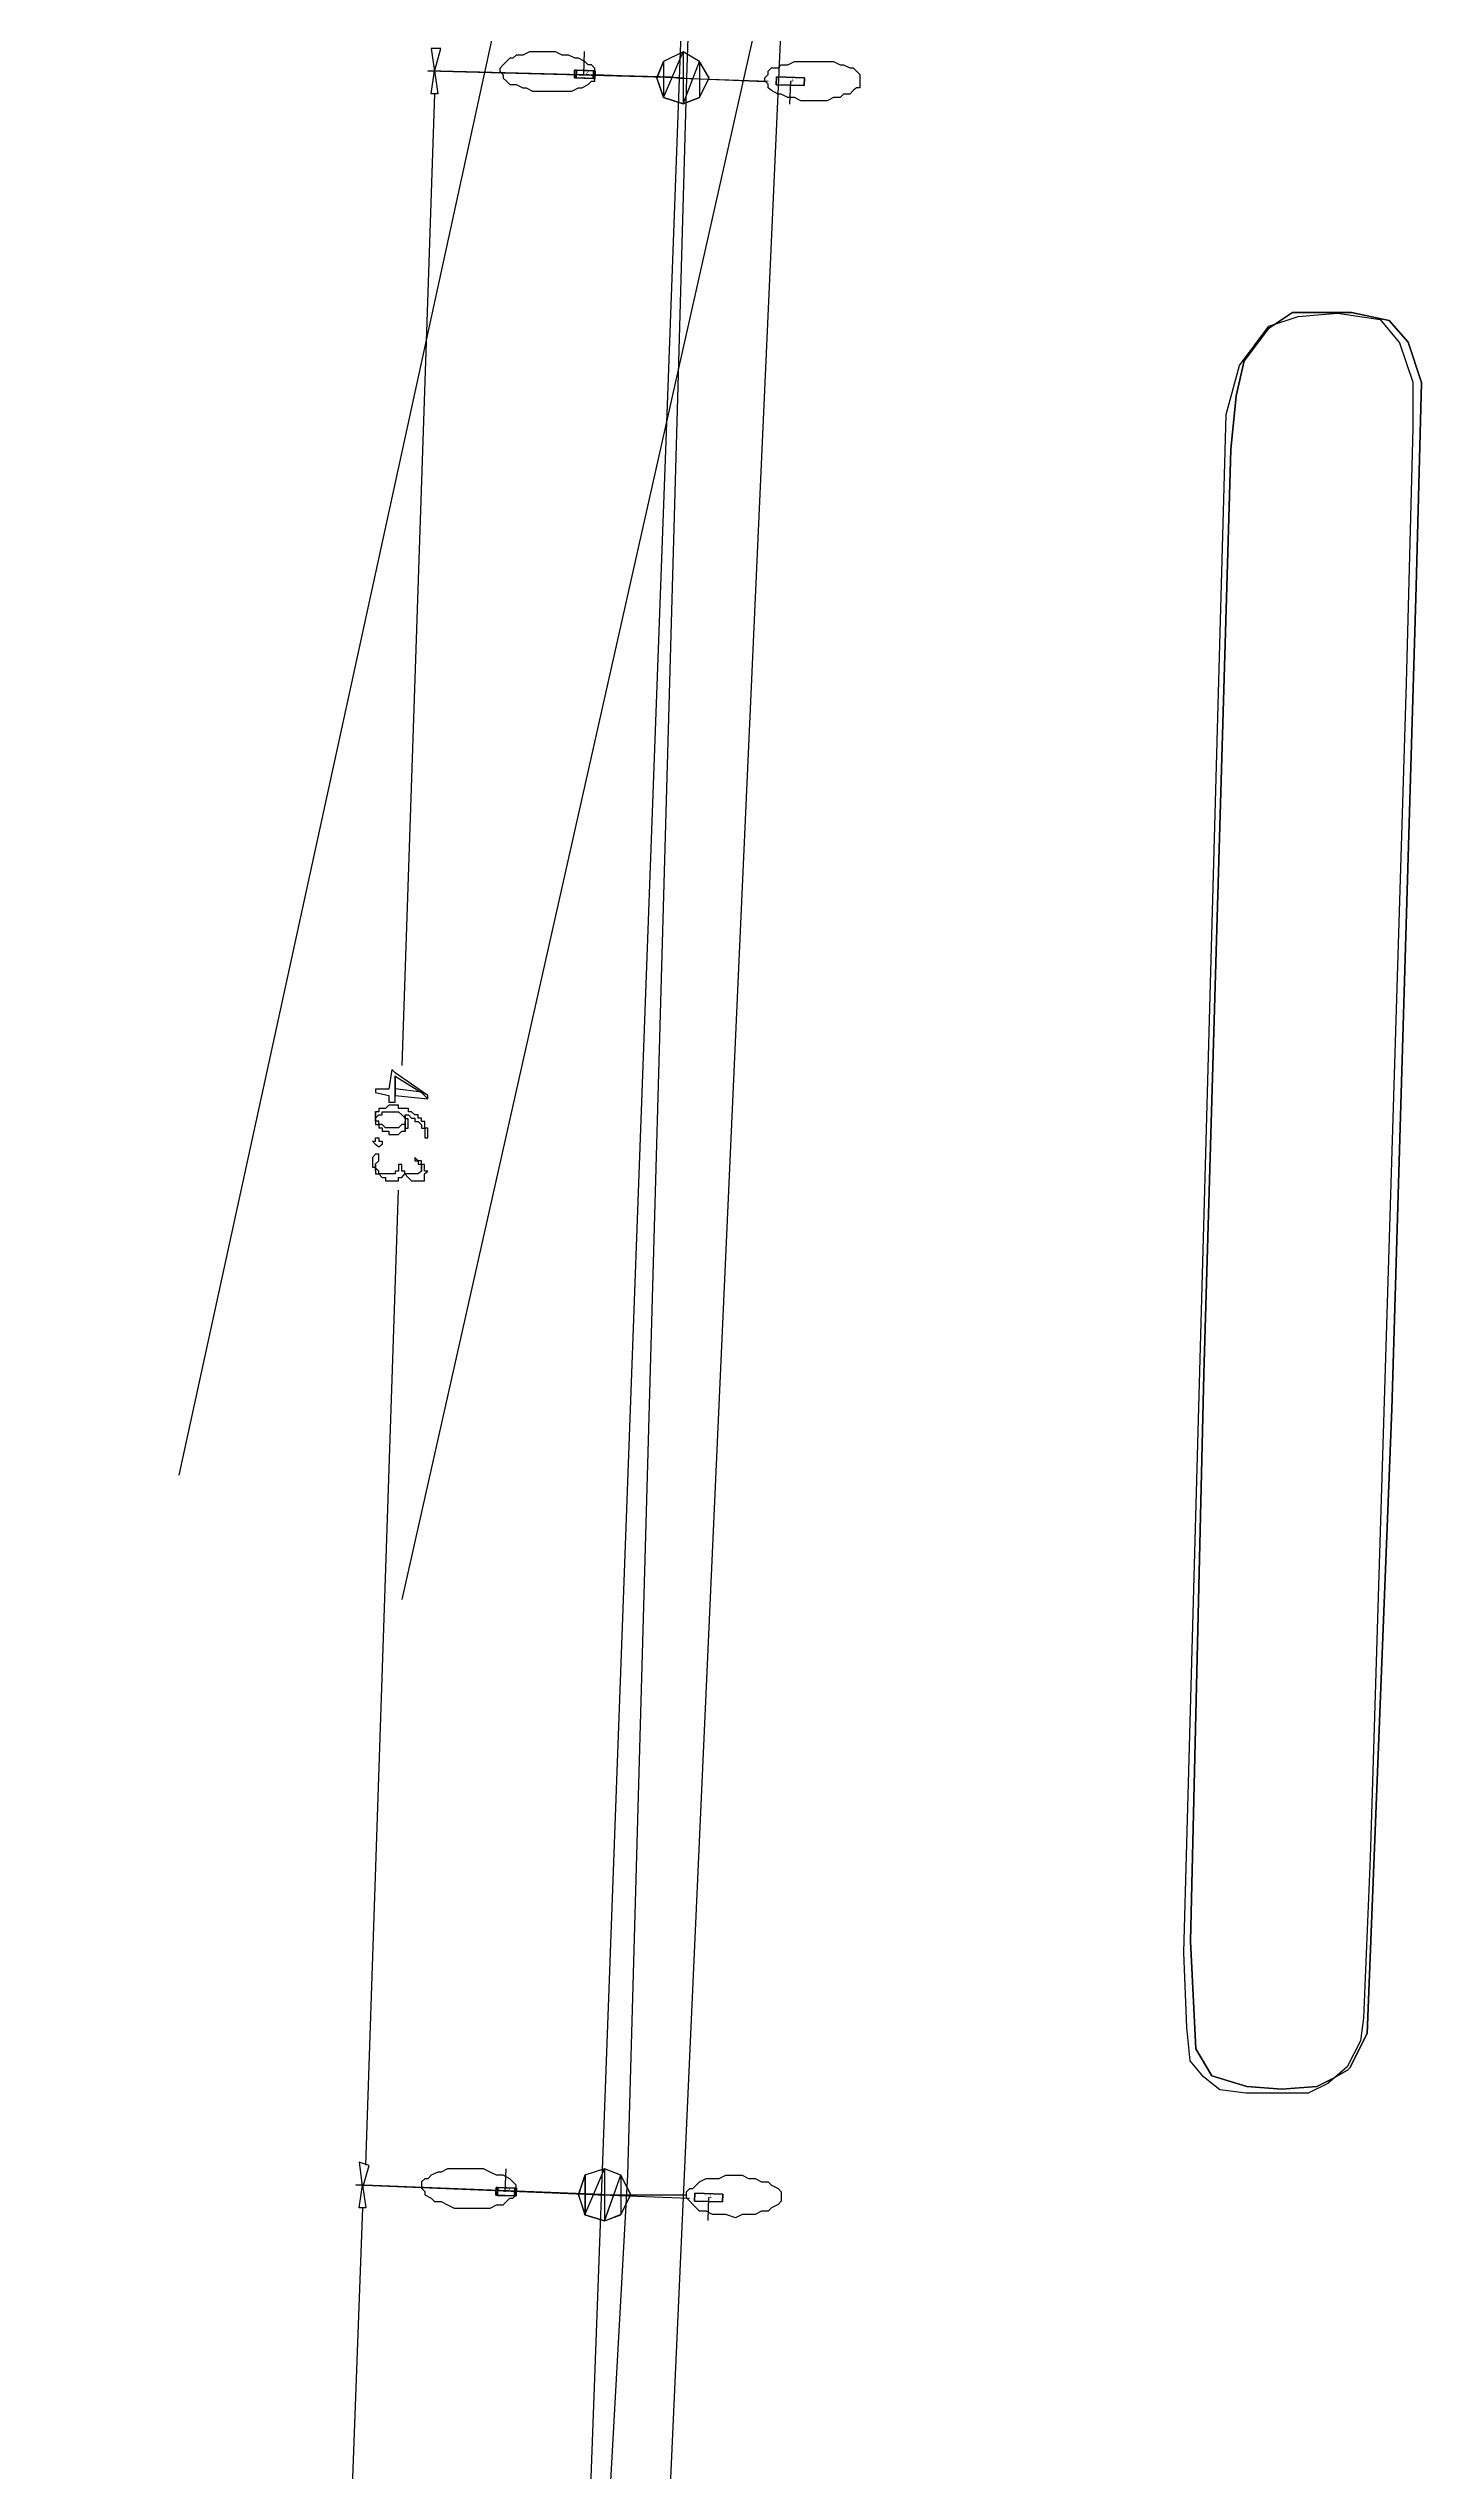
# Model space of a CAD drawing. Extents: x 212106 to 638151, y -1311344 to 1260505.
# Drawn here: x 289176 to 319154, y 110077 to 162970 of the extents above; entities that cross this region are included whole.
import ezdxf

# ---------------------------------------------------------------- set-up
doc = ezdxf.new("R2010")
doc.units = 0
doc.header["$MEASUREMENT"] = 0
for name, color, linetype in [('at_Entity', 7, 'Continuous'), ('DLXLUM01', 3, 'Continuous'), ('DLXLUM02', 6, 'Continuous'), ('DLXLUMEX', 2, 'Continuous'), ('DLXSCENE', 7, 'Continuous')]:
    doc.layers.add(name, color=color, linetype=linetype)

# ---------------------------------------------------------------- blocks, each defined once
blk = doc.blocks.new('*U130')
for p, q in [((-302, 95), (-308, -75)), ((-302, 95), (-308, -75)), ((-308, -75), (-302, 95)), ((-308, -75), (-302, 95)), ((308, 75), (-302, 95)), ((-302, 95), (-302, 95)), ((-302, 95), (308, 75)), ((308, 75), (-302, 95)), ((-302, 95), (-302, 95)), ((-302, 95), (308, 75)), ((302, -95), (308, 75)), ((302, -95), (308, 75)), ((308, 75), (302, -95)), ((308, 75), (302, -95)), ((308, 75), (308, 75)), ((308, 75), (308, 75)), ((-308, -75), (302, -95)), ((-308, -75), (302, -95)), ((302, -95), (-308, -75)), ((-308, -75), (-308, -75)), ((-308, -75), (-308, -75)), ((302, -95), (-308, -75)), ((302, -95), (302, -95)), ((302, -95), (302, -95))]:
    blk.add_line(p, q)
at = {"color": 1}
blk.add_line((0, 0), (-16, -500), dxfattribs=at)
at = {"layer": 'DLXLUMEX', "color": 7}
blk.add_text('1', height=100, dxfattribs=at).set_placement((0, 0))
blk = doc.blocks.new('*U131')
for p, q in [((-241, 93), (-246, -77)), ((-246, -77), (-241, 93)), ((-201, 92), (-241, 93)), ((168, 79), (-241, 93)), ((-241, 93), (-201, 92)), ((-241, 93), (168, 79)), ((-201, 92), (-207, -78)), ((-207, -78), (-201, 92)), ((207, 78), (-201, 92)), ((-201, 92), (207, 78)), ((162, -91), (168, 79)), ((168, 79), (162, -91)), ((207, 78), (168, 79)), ((168, 79), (207, 78)), ((201, -92), (207, 78)), ((207, 78), (201, -92)), ((-246, -77), (162, -91)), ((-207, -78), (-246, -77)), ((-246, -77), (-207, -78)), ((162, -91), (-246, -77)), ((-207, -78), (201, -92)), ((201, -92), (-207, -78)), ((162, -91), (201, -92)), ((201, -92), (162, -91))]:
    blk.add_line(p, q)
at = {"color": 1}
blk.add_line((-39, 1), (-22, 501), dxfattribs=at)
at = {"layer": 'DLXLUMEX', "color": 7}
blk.add_text('2', height=100, dxfattribs=at).set_placement((0, 0))
blk = doc.blocks.new('*U133')
for p, q in [((-302, 95), (-308, -75)), ((-308, -75), (-302, 95)), ((-302, 95), (-308, -75)), ((-308, -75), (-302, 95)), ((308, 75), (-302, 95)), ((-302, 95), (-302, 95)), ((-302, 95), (308, 75)), ((308, 75), (-302, 95)), ((-302, 95), (-302, 95)), ((-302, 95), (308, 75)), ((302, -95), (308, 75)), ((308, 75), (302, -95)), ((302, -95), (308, 75)), ((308, 75), (302, -95)), ((308, 75), (308, 75)), ((308, 75), (308, 75)), ((-308, -75), (302, -95)), ((302, -95), (-308, -75)), ((-308, -75), (-308, -75)), ((-308, -75), (302, -95)), ((-308, -75), (-308, -75)), ((302, -95), (-308, -75)), ((302, -95), (302, -95)), ((302, -95), (302, -95))]:
    blk.add_line(p, q)
at = {"color": 1}
blk.add_line((0, 0), (-16, -500), dxfattribs=at)
at = {"layer": 'DLXLUMEX', "color": 7}
blk.add_text('1', height=100, dxfattribs=at).set_placement((0, 0))
blk = doc.blocks.new('*U134')
for p, q in [((-241, 93), (-246, -77)), ((-246, -77), (-241, 93)), ((-201, 92), (-241, 93)), ((168, 79), (-241, 93)), ((-241, 93), (-201, 92)), ((-241, 93), (168, 79)), ((-201, 92), (-207, -78)), ((-207, -78), (-201, 92)), ((207, 78), (-201, 92)), ((-201, 92), (207, 78)), ((162, -91), (168, 79)), ((168, 79), (162, -91)), ((207, 78), (168, 79)), ((168, 79), (207, 78)), ((201, -92), (207, 78)), ((207, 78), (201, -92)), ((-246, -77), (162, -91)), ((-207, -78), (-246, -77)), ((-246, -77), (-207, -78)), ((162, -91), (-246, -77)), ((-207, -78), (201, -92)), ((201, -92), (-207, -78)), ((162, -91), (201, -92)), ((201, -92), (162, -91))]:
    blk.add_line(p, q)
at = {"color": 1}
blk.add_line((-39, 1), (-22, 501), dxfattribs=at)
at = {"layer": 'DLXLUMEX', "color": 7}
blk.add_text('2', height=100, dxfattribs=at).set_placement((0, 0))
blk = doc.blocks.new('*U97')
for p, q in [((-53253, 178380), (-54825, 133734)), ((-54825, 133734), (-56111, 87948)), ((-42119, 128259), (-41591, 128611)), ((-41591, 128611), (-42119, 128259)), ((-41591, 128611), (-40300, 128611)), ((-40300, 128611), (-41591, 128611)), ((-40300, 128611), (-39478, 128435)), ((-39478, 128435), (-40300, 128611)), ((-42647, 127555), (-42119, 128259)), ((-42119, 128259), (-42647, 127555)), ((-39478, 128435), (-39068, 127966)), ((-39068, 127966), (-39478, 128435)), ((-42823, 126792), (-42647, 127555)), ((-42647, 127555), (-42823, 126792)), ((-39068, 127966), (-38774, 127086)), ((-38774, 127086), (-39068, 127966)), ((-38774, 127086), (-38892, 122627)), ((-38892, 122627), (-38774, 127086)), ((-42940, 125619), (-42823, 126792)), ((-42823, 126792), (-42940, 125619)), ((-43527, 105436), (-42940, 125619)), ((-42940, 125619), (-43527, 105436)), ((-38892, 122627), (-39420, 104673)), ((-39420, 104673), (-38892, 122627)), ((-43820, 93056), (-43527, 105436)), ((-43527, 105436), (-43820, 93056)), ((-39420, 104673), (-39965, 91043)), ((-39965, 91043), (-39420, 104673)), ((-43703, 90709), (-43820, 93056)), ((-43820, 93056), (-43703, 90709)), ((-39965, 91043), (-40341, 90292)), ((-40341, 90292), (-39965, 91043)), ((-43351, 90122), (-43703, 90709)), ((-43703, 90709), (-43351, 90122)), ((-42588, 89888), (-43351, 90122)), ((-43351, 90122), (-42588, 89888)), ((-40710, 90064), (-41062, 89888)), ((-41062, 89888), (-40710, 90064)), ((-40388, 90245), (-40710, 90064)), ((-40710, 90064), (-40388, 90245)), ((-40341, 90292), (-40388, 90245)), ((-40388, 90245), (-40341, 90292)), ((-41825, 89829), (-42588, 89888)), ((-42588, 89888), (-41825, 89829)), ((-41062, 89888), (-41825, 89829)), ((-41825, 89829), (-41062, 89888)), ((-56111, 87948), (-58682, 42023))]:
    blk.add_line(p, q)

msp = doc.modelspace()

# ---------------------------------------------------------------- linework, layer by layer
at = {"layer": 'at_Entity', "color": 0}
for p, q in [((292033, 131830), (305533, 193829)), ((305317, 166611), (296889, 129110)), ((304032, 138040), (305317, 166611)), ((297746, 162967), (297532, 162967)), ((297532, 162967), (297604, 162467)), ((297604, 162467), (297746, 162967)), ((302818, 162340), (297461, 162478)), ((302961, 162330), (297461, 162471)), ((297534, 161978), (297605, 162478)), ((297605, 162478), (297676, 161978)), ((299104, 162610), (299032, 162535)), ((299032, 162535), (299032, 162472)), ((299032, 162535), (299032, 162535)), ((299032, 162472), (299104, 162397)), ((299175, 162684), (299104, 162610)), ((299104, 162397), (299104, 162323)), ((299246, 162759), (299175, 162684)), ((299318, 162759), (299246, 162759)), ((299389, 162822), (299318, 162759)), ((299532, 162822), (299389, 162822)), ((299675, 162897), (299532, 162822)), ((299817, 162897), (299675, 162897)), ((299961, 162897), (299817, 162897)), ((300104, 162897), (299961, 162897)), ((300246, 162897), (300104, 162897)), ((300390, 162822), (300246, 162897)), ((300532, 162822), (300390, 162822)), ((300675, 162759), (300532, 162822)), ((300746, 162759), (300675, 162759)), ((300889, 162684), (300746, 162759)), ((300961, 162610), (300889, 162684)), ((301032, 162610), (300961, 162610)), ((301103, 162535), (301032, 162610)), ((301103, 162472), (301103, 162535)), ((301103, 162397), (301103, 162472)), ((301103, 162323), (301103, 162397)), ((303032, 162322), (301103, 162396)), ((302461, 162326), (302604, 162687)), ((302461, 162326), (302604, 162687)), ((302604, 162684), (302461, 162323)), ((302604, 162684), (302461, 162323)), ((302604, 162684), (302461, 162323)), ((302604, 162684), (302461, 162323)), ((303032, 162897), (302604, 162684)), ((303032, 162897), (302604, 162684)), ((302604, 161897), (303032, 162897)), ((302604, 161897), (303032, 162897)), ((303032, 162897), (302604, 162684)), ((303032, 162897), (302604, 162684)), ((303032, 162897), (302604, 162684)), ((302604, 161897), (303032, 162897)), ((302604, 161897), (303032, 162897)), ((303032, 162897), (302604, 162684)), ((302604, 162687), (302604, 161901)), ((302604, 162687), (302604, 161901)), ((302604, 162684), (302604, 161897)), ((302604, 162684), (302604, 161897)), ((303389, 162684), (303032, 162897)), ((303389, 162684), (303032, 162897)), ((303032, 162897), (303032, 161759)), ((303032, 162897), (303032, 161759)), ((303389, 162684), (303032, 162897)), ((303389, 162684), (303032, 162897)), ((303389, 162684), (303032, 162897)), ((303032, 162897), (303032, 161759)), ((303032, 162897), (303032, 161759)), ((303389, 162684), (303032, 162897)), ((303032, 161759), (303389, 162684)), ((303032, 161759), (303389, 162684)), ((303033, 161762), (303390, 162687)), ((303033, 161762), (303390, 162687)), ((303603, 162323), (303389, 162684)), ((303603, 162323), (303389, 162684)), ((303603, 162323), (303389, 162684)), ((303603, 162323), (303389, 162684)), ((303604, 162326), (303390, 162687)), ((303390, 162687), (303390, 161901)), ((303390, 162687), (303390, 161901)), ((303604, 162326), (303390, 162687)), ((303390, 162687), (303390, 161901)), ((303390, 162687), (303390, 161901)), ((304818, 162326), (304889, 162400)), ((304889, 162475), (304961, 162549)), ((304889, 162400), (304889, 162475)), ((304961, 162549), (305104, 162549)), ((305104, 162549), (305175, 162613)), ((305175, 162613), (305318, 162613)), ((305318, 162613), (305461, 162687)), ((305461, 162687), (305604, 162687)), ((305604, 162687), (305747, 162687)), ((305747, 162687), (305890, 162687)), ((305890, 162687), (306032, 162687)), ((306032, 162687), (306176, 162687)), ((306176, 162687), (306318, 162687)), ((306318, 162687), (306461, 162613)), ((306461, 162613), (306532, 162613)), ((306532, 162613), (306675, 162549)), ((306675, 162549), (306747, 162549)), ((306747, 162549), (306818, 162475)), ((306818, 162475), (306889, 162400)), ((306889, 162400), (306889, 162326)), ((297605, 161978), (296890, 140768)), ((297676, 161978), (297534, 161978)), ((299104, 162323), (299175, 162259)), ((299175, 162259), (299246, 162184)), ((299246, 162184), (299389, 162184)), ((299389, 162184), (299532, 162110)), ((299532, 162110), (299604, 162110)), ((299604, 162110), (299746, 162036)), ((299746, 162036), (299889, 162036)), ((299889, 162036), (300032, 162036)), ((300032, 162036), (300175, 162036)), ((300175, 162036), (300317, 162036)), ((300317, 162036), (300461, 162036)), ((300461, 162036), (300603, 162036)), ((300603, 162036), (300746, 162110)), ((300746, 162110), (300818, 162110)), ((300818, 162110), (300961, 162184)), ((300961, 162184), (301032, 162259)), ((301032, 162259), (301103, 162259)), ((301103, 162259), (301103, 162323)), ((302604, 161901), (302461, 162326)), ((302604, 161901), (302461, 162326)), ((302461, 162323), (302604, 161897)), ((302461, 162323), (302604, 161897)), ((302461, 162323), (302604, 161897)), ((302461, 162323), (302604, 161897)), ((302604, 161897), (303032, 161759)), ((303032, 161759), (302604, 161897)), ((302604, 161897), (303032, 161759)), ((302604, 161897), (303032, 161759)), ((303032, 161759), (302604, 161897)), ((302604, 161897), (303032, 161759)), ((302889, 162326), (304818, 162252)), ((302960, 162322), (304889, 162258)), ((303032, 161759), (303389, 161897)), ((303032, 161759), (303389, 161897)), ((303032, 161759), (303389, 161897)), ((303032, 161759), (303389, 161897)), ((303390, 161901), (303033, 161762)), ((303390, 161901), (303033, 161762)), ((303389, 161897), (303603, 162323)), ((303389, 161897), (303603, 162323)), ((303389, 161897), (303603, 162323)), ((303389, 161897), (303603, 162323)), ((303390, 161901), (303604, 162326)), ((303390, 161901), (303604, 162326)), ((304818, 162262), (304818, 162326)), ((304889, 162188), (304818, 162262)), ((304889, 162113), (304889, 162188)), ((304961, 162049), (304889, 162113)), ((305104, 161975), (304961, 162049)), ((305175, 161975), (305104, 161975)), ((305318, 161901), (305175, 161975)), ((305461, 161901), (305318, 161901)), ((305604, 161826), (305461, 161901)), ((306318, 161901), (306176, 161826)), ((306461, 161901), (306318, 161901)), ((306532, 161975), (306461, 161901)), ((306675, 161975), (306532, 161975)), ((306747, 162049), (306675, 161975)), ((306818, 162113), (306747, 162049)), ((306889, 162113), (306818, 162113)), ((306889, 162326), (306889, 162262)), ((306889, 162262), (306889, 162188)), ((306889, 162262), (306889, 162262)), ((306889, 162188), (306889, 162113)), ((303032, 161759), (303032, 161759)), ((303032, 161759), (303032, 161759)), ((303032, 161759), (303032, 161759)), ((305747, 161826), (305604, 161826)), ((305890, 161826), (305747, 161826)), ((306032, 161826), (305890, 161826)), ((306176, 161826), (306032, 161826)), ((315819, 156906), (316461, 157118)), ((316461, 157118), (317319, 157192)), ((317319, 157192), (318247, 157054)), ((315176, 156047), (315819, 156906)), ((318247, 157054), (318675, 156546)), ((314889, 154977), (315176, 156047)), ((318675, 156546), (318961, 155687)), ((318961, 155687), (318961, 154691)), ((318961, 155687), (318961, 155687)), ((313961, 121410), (314889, 154977)), ((318961, 154691), (318818, 149116)), ((318818, 149116), (318033, 123477)), ((296604, 140253), (296318, 140253)), ((296318, 140253), (296318, 140179)), ((296318, 140179), (296604, 140116)), ((296675, 140683), (296604, 140253)), ((296746, 140610), (296675, 140683)), ((297460, 140116), (296746, 140610)), ((296746, 140116), (296746, 140536)), ((296746, 140536), (297318, 140179)), ((296747, 140260), (296747, 140543)), ((296747, 140543), (296747, 140113)), ((297319, 140186), (296747, 140260)), ((297318, 140179), (297460, 140043)), ((297461, 140039), (297319, 140186)), ((296318, 139616), (296318, 139763)), ((296318, 139763), (296318, 139763)), ((296318, 139763), (296318, 139690)), ((296390, 139756), (296318, 139756)), ((296318, 139756), (296318, 139620)), ((296318, 139620), (296390, 139693)), ((296318, 139690), (296318, 139690)), ((296318, 139690), (296318, 139690)), ((296318, 139690), (296318, 139616)), ((296461, 139830), (296390, 139830)), ((296390, 139830), (296390, 139756)), ((296390, 139756), (296390, 139756)), ((296390, 139693), (296390, 139693)), ((296390, 139693), (296390, 139693)), ((296390, 139693), (296390, 139693)), ((296390, 139693), (296461, 139693)), ((296533, 139830), (296461, 139830)), ((296461, 139830), (296461, 139830)), ((296461, 139830), (296461, 139830)), ((296461, 139693), (296461, 139756)), ((296461, 139756), (296533, 139756)), ((296605, 139903), (296533, 139830)), ((296533, 139830), (296533, 139830)), ((296533, 139756), (296533, 139756)), ((296533, 139756), (296533, 139756)), ((296533, 139756), (296605, 139756)), ((296604, 140116), (296604, 139969)), ((296604, 139969), (296746, 139969)), ((296676, 139903), (296605, 139903)), ((296605, 139903), (296605, 139903)), ((296605, 139903), (296605, 139903)), ((296605, 139756), (296605, 139756)), ((296605, 139756), (296676, 139756)), ((296747, 139903), (296676, 139903)), ((296676, 139903), (296676, 139903)), ((296676, 139756), (296676, 139756)), ((296676, 139756), (296676, 139756)), ((296676, 139756), (296747, 139756)), ((296746, 139969), (296746, 140116)), ((296747, 140113), (297461, 140039)), ((296819, 139903), (296747, 139903)), ((296747, 139903), (296747, 139903)), ((296747, 139756), (296747, 139756)), ((296747, 139756), (296747, 139756)), ((296747, 139756), (296819, 139756)), ((296819, 139830), (296819, 139903)), ((296890, 139830), (296819, 139830)), ((296819, 139756), (296819, 139756)), ((296819, 139756), (296890, 139693)), ((296961, 139830), (296890, 139830)), ((296890, 139830), (296890, 139830)), ((296890, 139693), (296890, 139693)), ((296890, 139693), (296890, 139693)), ((296890, 139693), (296961, 139620)), ((297033, 139830), (296961, 139830)), ((296961, 139830), (296961, 139830)), ((296961, 139620), (296961, 139693)), ((296961, 139693), (296961, 139693)), ((296961, 139693), (296961, 139693)), ((296961, 139693), (297033, 139693)), ((296961, 139608), (296961, 139682)), ((296961, 139682), (296961, 139682)), ((296961, 139682), (296961, 139608)), ((297033, 139756), (297033, 139830)), ((297033, 139830), (297033, 139830)), ((297104, 139756), (297033, 139756)), ((297033, 139693), (297033, 139693)), ((297033, 139693), (297104, 139620)), ((297175, 139693), (297104, 139756)), ((297104, 139756), (297104, 139756)), ((297104, 139756), (297104, 139756)), ((297247, 139693), (297175, 139693)), ((297175, 139693), (297175, 139693)), ((297247, 139620), (297247, 139693)), ((297247, 139693), (297247, 139693)), ((297460, 140043), (297460, 140116)), ((296319, 139046), (296247, 139119)), ((296247, 139119), (296247, 139119)), ((296247, 139119), (296319, 139119)), ((296318, 139620), (296318, 139620)), ((296318, 139620), (296318, 139620)), ((296318, 139553), (296318, 139616)), ((296318, 139616), (296318, 139616)), ((296318, 139616), (296318, 139616)), ((296318, 139616), (296318, 139553)), ((296391, 139553), (296318, 139553)), ((296318, 139553), (296318, 139553)), ((296318, 139553), (296318, 139480)), ((296318, 139480), (296318, 139480)), ((296318, 139480), (296391, 139480)), ((296319, 139119), (296319, 139193)), ((296319, 139193), (296390, 139193)), ((296319, 139119), (296319, 139119)), ((296319, 139119), (296319, 139119)), ((296390, 139193), (296390, 139193)), ((296390, 139193), (296390, 139119)), ((296390, 139119), (296462, 139119)), ((296391, 139480), (296391, 139553)), ((296391, 139553), (296391, 139553)), ((296462, 139480), (296391, 139480)), ((296391, 139480), (296391, 139480)), ((296391, 139480), (296391, 139407)), ((296391, 139407), (296391, 139407)), ((296391, 139407), (296462, 139407)), ((296533, 139407), (296462, 139480)), ((296462, 139480), (296462, 139480)), ((296462, 139480), (296462, 139480)), ((296462, 139407), (296462, 139407)), ((296462, 139407), (296462, 139333)), ((296462, 139333), (296462, 139333)), ((296462, 139333), (296533, 139333)), ((296462, 139119), (296462, 139119)), ((296462, 139119), (296462, 139119)), ((296462, 139119), (296462, 139046)), ((296605, 139407), (296533, 139407)), ((296533, 139407), (296533, 139407)), ((296533, 139333), (296533, 139333)), ((296533, 139333), (296605, 139333)), ((296676, 139407), (296605, 139407)), ((296605, 139407), (296605, 139407)), ((296605, 139407), (296605, 139407)), ((296605, 139333), (296605, 139260)), ((296605, 139260), (296676, 139260)), ((296747, 139407), (296676, 139407)), ((296676, 139407), (296676, 139407)), ((296676, 139260), (296676, 139260)), ((296676, 139260), (296747, 139260)), ((296819, 139407), (296747, 139407)), ((296747, 139407), (296747, 139407)), ((296747, 139260), (296747, 139260)), ((296747, 139260), (296747, 139260)), ((296747, 139260), (296819, 139260)), ((296890, 139480), (296819, 139407)), ((296819, 139407), (296819, 139407)), ((296819, 139407), (296819, 139407)), ((296819, 139260), (296890, 139333)), ((296819, 139260), (296819, 139260)), ((296961, 139480), (296890, 139480)), ((296890, 139480), (296890, 139480)), ((296890, 139480), (296890, 139480)), ((296890, 139333), (296890, 139333)), ((296890, 139333), (296890, 139333)), ((296890, 139333), (296961, 139333)), ((296961, 139620), (296961, 139620)), ((296961, 139620), (296961, 139620)), ((297032, 139608), (296961, 139608)), ((296961, 139608), (296961, 139608)), ((296961, 139608), (296961, 139535)), ((296961, 139333), (296961, 139553)), ((296961, 139553), (296961, 139553)), ((296961, 139553), (296961, 139553)), ((296961, 139553), (296961, 139480)), ((296961, 139535), (296961, 139325)), ((296961, 139325), (296961, 139398)), ((296961, 139398), (297032, 139398)), ((296961, 139325), (296961, 139325)), ((297032, 139535), (297032, 139608)), ((297032, 139608), (297032, 139608)), ((297032, 139472), (297032, 139535)), ((297032, 139535), (297032, 139535)), ((297032, 139398), (297032, 139472)), ((297032, 139472), (297032, 139472)), ((297032, 139398), (297032, 139398)), ((297104, 139620), (297104, 139620)), ((297104, 139620), (297175, 139620)), ((297175, 139620), (297175, 139620)), ((297175, 139620), (297175, 139546)), ((297175, 139546), (297247, 139546)), ((297318, 139620), (297247, 139620)), ((297247, 139546), (297247, 139546)), ((297247, 139546), (297247, 139546)), ((297247, 139546), (297318, 139473)), ((297318, 139546), (297318, 139620)), ((297318, 139620), (297318, 139620)), ((297390, 139546), (297318, 139546)), ((297318, 139473), (297318, 139473)), ((297318, 139473), (297318, 139473)), ((297318, 139473), (297318, 139473)), ((297318, 139473), (297318, 139399)), ((297318, 139399), (297390, 139399)), ((297390, 139473), (297390, 139546)), ((297390, 139399), (297390, 139473)), ((297390, 139473), (297390, 139473)), ((297390, 139473), (297390, 139473)), ((297461, 139399), (297390, 139399)), ((297390, 139399), (297390, 139399)), ((297390, 139399), (297390, 139399)), ((297390, 139399), (297390, 139336)), ((297390, 139336), (297390, 139336)), ((297390, 139336), (297390, 139336)), ((297390, 139336), (297390, 139263)), ((297390, 139263), (297390, 139263)), ((297390, 139263), (297390, 139189)), ((297390, 139189), (297461, 139189)), ((297461, 139336), (297461, 139399)), ((297461, 139263), (297461, 139336)), ((297461, 139336), (297461, 139336)), ((297461, 139336), (297461, 139336)), ((297461, 139189), (297461, 139263)), ((297461, 139263), (297461, 139263)), ((296318, 138832), (296247, 138758)), ((296247, 138758), (296247, 138758)), ((296247, 138758), (296247, 138758)), ((296247, 138758), (296247, 138685)), ((296247, 138685), (296247, 138685)), ((296247, 138685), (296247, 138622)), ((296247, 138622), (296247, 138622)), ((296247, 138622), (296247, 138549)), ((296389, 138832), (296318, 138832)), ((296318, 138832), (296318, 138832)), ((296318, 138832), (296318, 138832)), ((296318, 138832), (296318, 138832)), ((296318, 138622), (296389, 138685)), ((296318, 138475), (296318, 138622)), ((296318, 138622), (296318, 138622)), ((296318, 138622), (296318, 138622)), ((296318, 138622), (296318, 138622)), ((296318, 138537), (296318, 138611)), ((296318, 138611), (296318, 138464)), ((296390, 138983), (296319, 139046)), ((296319, 139046), (296319, 139046)), ((296319, 139046), (296319, 139046)), ((296319, 139046), (296319, 139046)), ((296389, 138758), (296389, 138832)), ((296389, 138832), (296389, 138832)), ((296389, 138832), (296389, 138832)), ((296389, 138832), (296389, 138832)), ((296389, 138685), (296389, 138758)), ((296389, 138758), (296389, 138758)), ((296389, 138758), (296389, 138758)), ((296389, 138758), (296389, 138758)), ((296389, 138685), (296389, 138685)), ((296389, 138685), (296389, 138685)), ((296462, 139046), (296390, 138983)), ((296390, 138983), (296390, 138983)), ((296390, 138983), (296390, 138983)), ((296462, 139046), (296462, 139046)), ((296462, 139046), (296462, 139046)), ((296462, 139046), (296462, 139046)), ((296462, 139046), (296462, 139046)), ((296462, 139046), (296462, 139046)), ((296889, 138611), (296818, 138611)), ((296818, 138611), (296818, 138611)), ((296818, 138611), (296818, 138537)), ((296889, 138537), (296889, 138611)), ((296889, 138611), (296889, 138611)), ((297248, 138689), (297175, 138762)), ((297175, 138762), (297175, 138689)), ((297175, 138689), (297175, 138689)), ((297175, 138689), (297248, 138689)), ((297319, 138689), (297248, 138689)), ((297248, 138689), (297248, 138689)), ((297248, 138689), (297248, 138689)), ((297248, 138689), (297248, 138615)), ((297248, 138615), (297319, 138615)), ((297389, 138611), (297318, 138611)), ((297318, 138611), (297318, 138464)), ((297319, 138615), (297319, 138689)), ((297319, 138689), (297319, 138689)), ((297319, 138615), (297319, 138615)), ((297319, 138615), (297319, 138552)), ((297319, 138479), (297319, 138615)), ((297389, 138537), (297389, 138611)), ((297389, 138611), (297389, 138611)), ((296247, 138549), (296318, 138549)), ((296318, 138549), (296318, 138549)), ((296318, 138549), (296318, 138475)), ((296389, 138464), (296318, 138537)), ((296318, 138537), (296318, 138537)), ((296318, 138475), (296318, 138475)), ((296318, 138464), (296318, 138464)), ((296318, 138464), (296318, 138401)), ((296318, 138401), (296389, 138401)), ((296389, 138401), (296389, 138464)), ((296389, 138464), (296389, 138464)), ((296389, 138464), (296389, 138464)), ((296389, 138464), (296389, 138464)), ((296460, 138401), (296389, 138401)), ((296389, 138401), (296389, 138401)), ((296389, 138401), (296389, 138401)), ((296389, 138401), (296460, 138328)), ((296532, 138401), (296460, 138401)), ((296460, 138401), (296460, 138401)), ((296460, 138328), (296460, 138328)), ((296460, 138328), (296460, 138328)), ((296460, 138328), (296532, 138328)), ((296604, 138401), (296532, 138401)), ((296532, 138401), (296532, 138401)), ((296532, 138401), (296532, 138401)), ((296532, 138328), (296532, 138254)), ((296532, 138254), (296604, 138254)), ((296675, 138401), (296604, 138401)), ((296604, 138401), (296604, 138401)), ((296604, 138254), (296604, 138254)), ((296604, 138254), (296675, 138254)), ((296746, 138401), (296675, 138401)), ((296675, 138401), (296675, 138401)), ((296675, 138401), (296675, 138401)), ((296675, 138254), (296675, 138254)), ((296675, 138254), (296675, 138254)), ((296675, 138254), (296746, 138254)), ((296818, 138464), (296746, 138464)), ((296746, 138464), (296746, 138401)), ((296746, 138401), (296746, 138401)), ((296746, 138254), (296746, 138254)), ((296746, 138254), (296818, 138254)), ((296818, 138537), (296818, 138537)), ((296818, 138537), (296818, 138537)), ((296818, 138537), (296818, 138464)), ((296818, 138464), (296818, 138464)), ((296818, 138464), (296818, 138464)), ((296818, 138254), (296818, 138328)), ((296818, 138328), (296889, 138328)), ((296818, 138254), (296818, 138254)), ((296889, 138464), (296889, 138537)), ((296889, 138537), (296889, 138537)), ((296960, 138464), (296889, 138464)), ((296889, 138464), (296889, 138464)), ((296889, 138328), (296960, 138401)), ((296889, 138328), (296889, 138328)), ((296889, 138328), (296889, 138328)), ((296960, 138401), (296960, 138464)), ((296960, 138464), (296960, 138464)), ((297032, 138401), (296960, 138401)), ((296960, 138401), (296960, 138401)), ((296960, 138401), (296960, 138401)), ((296960, 138401), (296960, 138401)), ((296960, 138401), (297032, 138328)), ((297104, 138401), (297032, 138401)), ((297032, 138401), (297032, 138401)), ((297032, 138401), (297032, 138401)), ((297032, 138401), (297032, 138401)), ((297032, 138328), (297032, 138328)), ((297032, 138328), (297032, 138328)), ((297032, 138328), (297104, 138254)), ((297175, 138401), (297104, 138401)), ((297104, 138401), (297104, 138401)), ((297104, 138254), (297104, 138254)), ((297104, 138254), (297104, 138254)), ((297104, 138254), (297175, 138254)), ((297246, 138401), (297175, 138401)), ((297175, 138401), (297175, 138401)), ((297175, 138254), (297175, 138254)), ((297175, 138254), (297175, 138254)), ((297175, 138254), (297246, 138254)), ((297318, 138464), (297246, 138401)), ((297246, 138401), (297246, 138401)), ((297246, 138401), (297246, 138401)), ((297246, 138401), (297246, 138401)), ((297246, 138254), (297246, 138254)), ((297246, 138254), (297318, 138254)), ((297318, 138464), (297318, 138464)), ((297318, 138464), (297318, 138464)), ((297318, 138464), (297318, 138464)), ((297318, 138254), (297318, 138254)), ((297318, 138254), (297318, 138254)), ((297318, 138254), (297389, 138254)), ((297319, 138552), (297319, 138552)), ((297319, 138552), (297319, 138479)), ((297389, 138464), (297389, 138537)), ((297389, 138537), (297389, 138537)), ((297389, 138537), (297389, 138537)), ((297460, 138464), (297389, 138464)), ((297389, 138464), (297389, 138464)), ((297389, 138401), (297460, 138464)), ((297389, 138328), (297389, 138401)), ((297389, 138401), (297389, 138401)), ((297389, 138254), (297389, 138328)), ((297389, 138328), (297389, 138328)), ((297389, 138328), (297389, 138328)), ((296105, 116763), (296819, 138047)), ((300890, 68398), (304032, 138040)), ((318033, 123477), (317890, 119979)), ((314033, 119767), (313961, 121410)), ((314104, 119046), (314033, 119767)), ((317890, 119979), (317818, 119481)), ((314390, 118696), (314104, 119046)), ((317818, 119481), (317533, 118908)), ((314747, 118410), (314390, 118696)), ((317105, 118548), (316675, 118336)), ((317533, 118908), (317105, 118548)), ((315319, 118336), (314747, 118410)), ((316675, 118336), (315319, 118336)), ((296175, 116755), (295961, 116828)), ((295961, 116828), (296032, 116258)), ((296032, 116258), (296175, 116755)), ((297390, 116470), (297318, 116398)), ((297318, 116398), (297318, 116326)), ((297461, 116470), (297390, 116470)), ((297533, 116543), (297461, 116470)), ((297676, 116615), (297533, 116543)), ((297747, 116615), (297676, 116615)), ((297890, 116688), (297747, 116615)), ((298033, 116688), (297890, 116688)), ((298247, 116688), (298033, 116688)), ((298390, 116688), (298247, 116688)), ((298533, 116688), (298390, 116688)), ((298675, 116688), (298533, 116688)), ((298818, 116615), (298675, 116688)), ((298961, 116543), (298818, 116615)), ((299104, 116543), (298961, 116543)), ((299247, 116470), (299104, 116543)), ((299318, 116398), (299247, 116470)), ((299390, 116326), (299318, 116398)), ((300747, 116124), (300890, 116548)), ((300747, 116124), (300890, 116548)), ((300889, 116543), (300747, 116119)), ((300889, 116543), (300747, 116119)), ((300889, 116543), (300747, 116119)), ((300889, 116543), (300747, 116119)), ((301318, 116688), (300889, 116543)), ((301318, 116688), (300889, 116543)), ((300889, 115684), (301318, 116688)), ((300889, 115684), (301318, 116688)), ((301318, 116688), (300889, 116543)), ((301318, 116688), (300889, 116543)), ((301318, 116688), (300889, 116543)), ((300889, 115684), (301318, 116688)), ((300889, 115684), (301318, 116688)), ((301318, 116688), (300889, 116543)), ((300889, 116543), (300889, 115684)), ((300889, 116543), (300889, 115684)), ((300890, 116548), (300890, 115689)), ((300890, 116548), (300890, 115689)), ((301675, 116543), (301318, 116688)), ((301675, 116543), (301318, 116688)), ((301318, 116688), (301318, 115549)), ((301318, 116688), (301318, 115549)), ((301675, 116543), (301318, 116688)), ((301675, 116543), (301318, 116688)), ((301675, 116543), (301318, 116688)), ((301318, 116688), (301318, 115549)), ((301318, 116688), (301318, 115549)), ((301675, 116543), (301318, 116688)), ((301318, 115544), (301675, 116548)), ((301318, 115544), (301675, 116548)), ((301318, 115549), (301675, 116543)), ((301318, 115549), (301675, 116543)), ((301890, 116124), (301675, 116548)), ((301675, 116548), (301675, 115689)), ((301675, 116548), (301675, 115689)), ((301890, 116124), (301675, 116548)), ((301675, 116548), (301675, 115689)), ((301675, 116548), (301675, 115689)), ((301889, 116119), (301675, 116543)), ((301889, 116119), (301675, 116543)), ((301889, 116119), (301675, 116543)), ((301889, 116119), (301675, 116543)), ((303319, 116331), (303390, 116403)), ((303390, 116403), (303533, 116476)), ((303533, 116476), (303676, 116476)), ((303676, 116476), (303819, 116476)), ((303819, 116476), (303962, 116548)), ((303962, 116548), (304176, 116548)), ((304176, 116548), (304319, 116548)), ((304319, 116548), (304461, 116476)), ((304461, 116476), (304604, 116476)), ((304604, 116476), (304747, 116403)), ((304747, 116403), (304890, 116403)), ((304890, 116403), (304961, 116331)), ((301247, 116125), (295890, 116337)), ((301246, 116110), (295890, 116327)), ((295961, 115830), (296032, 116327)), ((296032, 116327), (296104, 115830)), ((297318, 116326), (297318, 116263)), ((297318, 116326), (297318, 116326)), ((297318, 116263), (297390, 116191)), ((297390, 116191), (297390, 116119)), ((297390, 116119), (297533, 116046)), ((297533, 116046), (297604, 115974)), ((297604, 115974), (297747, 115974)), ((297747, 115974), (297890, 115901)), ((297890, 115901), (298033, 115829)), ((298818, 115829), (298961, 115901)), ((298961, 115901), (299104, 115901)), ((299104, 115901), (299175, 115974)), ((299175, 115974), (299247, 116046)), ((299247, 116046), (299318, 116046)), ((299318, 116046), (299390, 116119)), ((299390, 116263), (299390, 116326)), ((299390, 116191), (299390, 116263)), ((299390, 116119), (299390, 116191)), ((301318, 116115), (299390, 116187)), ((300890, 115689), (300747, 116124)), ((300890, 115689), (300747, 116124)), ((300747, 116119), (300889, 115684)), ((300747, 116119), (300889, 115684)), ((300747, 116119), (300889, 115684)), ((300747, 116119), (300889, 115684)), ((301175, 116117), (303104, 116117)), ((301246, 116115), (303175, 116042)), ((301675, 115689), (301890, 116124)), ((301675, 115689), (301890, 116124)), ((301675, 115684), (301889, 116119)), ((301675, 115684), (301889, 116119)), ((301675, 115684), (301889, 116119)), ((301675, 115684), (301889, 116119)), ((303105, 116186), (303176, 116258)), ((303105, 116124), (303105, 116186)), ((303105, 116051), (303105, 116124)), ((303176, 115979), (303105, 116051)), ((303176, 116258), (303247, 116258)), ((303247, 115906), (303176, 115979)), ((303247, 116258), (303319, 116331)), ((303319, 115834), (303247, 115906)), ((304961, 116331), (305104, 116258)), ((305104, 115906), (304961, 115834)), ((305104, 116258), (305176, 116186)), ((305176, 115979), (305104, 115906)), ((305176, 116186), (305176, 116124)), ((305176, 116124), (305176, 116051)), ((305176, 116051), (305176, 115979)), ((305176, 116051), (305176, 116051)), ((296032, 115830), (295246, 94689)), ((296104, 115830), (295961, 115830)), ((298033, 115829), (298175, 115829)), ((298175, 115829), (298318, 115829)), ((298318, 115829), (298533, 115829)), ((298533, 115829), (298675, 115829)), ((298675, 115829), (298818, 115829)), ((300889, 115684), (301318, 115549)), ((301318, 115549), (300889, 115684)), ((300889, 115684), (301318, 115549)), ((300889, 115684), (301318, 115549)), ((301318, 115549), (300889, 115684)), ((300889, 115684), (301318, 115549)), ((301675, 115689), (301318, 115544)), ((301675, 115689), (301318, 115544)), ((301318, 115549), (301675, 115684)), ((301318, 115549), (301675, 115684)), ((301318, 115549), (301675, 115684)), ((301318, 115549), (301675, 115684)), ((301318, 115549), (301318, 115549)), ((301318, 115549), (301318, 115549)), ((301318, 115549), (301318, 115549)), ((303390, 115762), (303319, 115834)), ((303533, 115762), (303390, 115762)), ((303676, 115689), (303533, 115762)), ((303819, 115689), (303676, 115689)), ((303962, 115689), (303819, 115689)), ((304176, 115617), (303962, 115689)), ((304319, 115689), (304176, 115617)), ((304461, 115689), (304319, 115689)), ((304604, 115689), (304461, 115689)), ((304747, 115762), (304604, 115689)), ((304890, 115762), (304747, 115762)), ((304961, 115834), (304890, 115762))]:
    msp.add_line(p, q, dxfattribs=at)
at = {"layer": 'at_Entity', "color": 1}
msp.add_line((303390, 174330), (289176, -211448), dxfattribs=at)

# ---------------------------------------------------------------- block references
at = {"layer": 'DLXLUM01'}
for name, p in [('*U130', (305373, 162253)), ('*U133', (303588, 116056))]:
    msp.add_blockref(name, p, dxfattribs=at)
at = {"layer": 'DLXLUM02'}
for name, p in [('*U131', (300904, 162404)), ('*U134', (299189, 116184))]:
    msp.add_blockref(name, p, dxfattribs=at)
at = {"layer": 'DLXSCENE'}
msp.add_blockref('*U97', (357928, 28595), dxfattribs=at)

doc.saveas('drawing.dxf')
